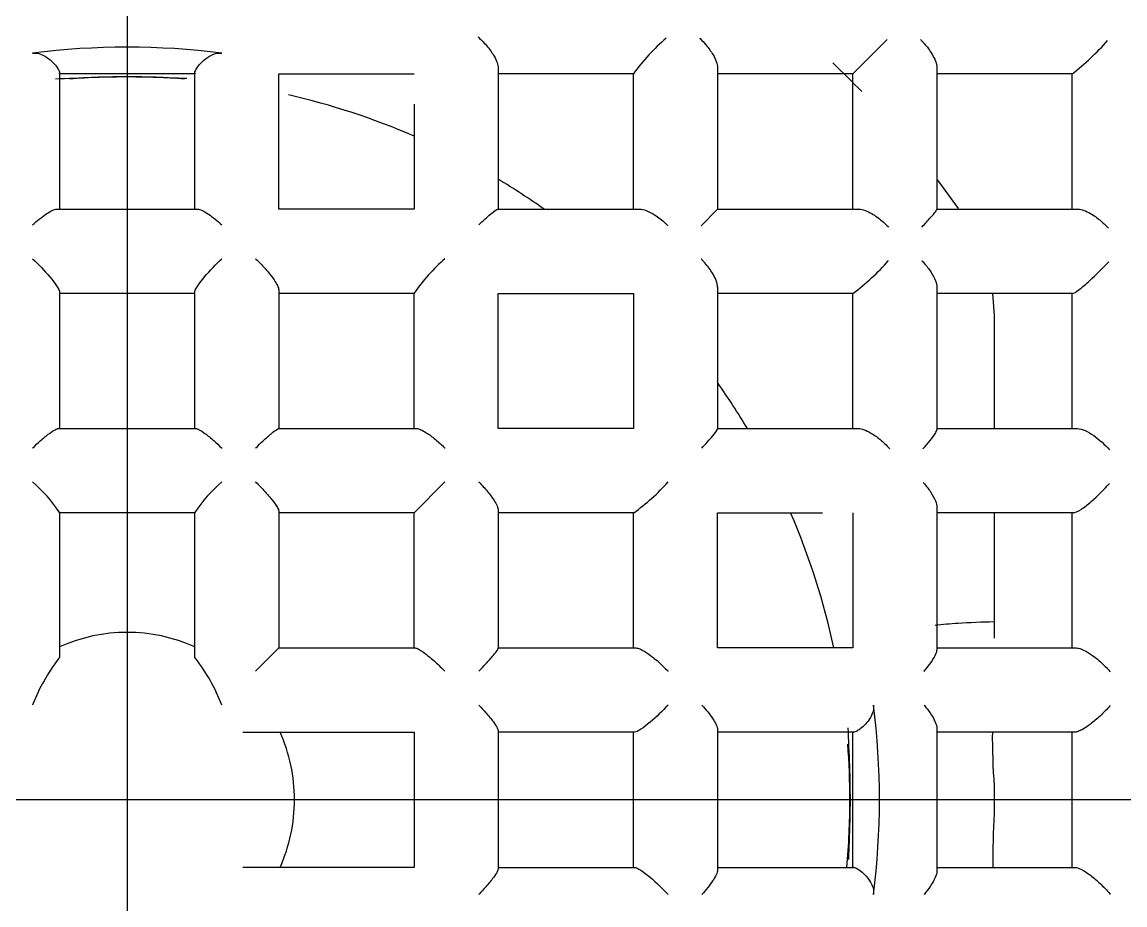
# Model space of a CAD drawing. Header units: millimetres. Extents: x -60 to 7633, y -2614 to 2146.
# Drawn here: x 3554.359 to 3558.683, y -2346.878 to -2343.417 of the extents above; entities that cross this region are included whole.
import ezdxf
from ezdxf.lldxf.tags import DXFTag

# ---------------------------------------------------------------- set-up
doc = ezdxf.new("R2010")
doc.units = ezdxf.units.MM
doc.layers.get('0').update_dxf_attribs({"color": 250})
tags = doc.linetypes.add('CENTER2', pattern=[28.575, 19.05, -3.175, 3.175, -3.175]).pattern_tags.tags
tags[10:11] = [DXFTag(74, 4), DXFTag(75, 0), DXFTag(340, '0'), DXFTag(46, 0.0), DXFTag(50, 0.0), DXFTag(44, 0.0), DXFTag(45, 0.0)]
tags[8:9] = [DXFTag(74, 4), DXFTag(75, 0), DXFTag(340, '0'), DXFTag(46, 0.0), DXFTag(50, 0.0), DXFTag(44, 0.0), DXFTag(45, 0.0)]
tags[6:7] = [DXFTag(74, 4), DXFTag(75, 0), DXFTag(340, '0'), DXFTag(46, 0.0), DXFTag(50, 0.0), DXFTag(44, 0.0), DXFTag(45, 0.0)]
tags[4:5] = [DXFTag(74, 4), DXFTag(75, 0), DXFTag(340, '0'), DXFTag(46, 0.0), DXFTag(50, 0.0), DXFTag(44, 0.0), DXFTag(45, 0.0)]

msp = doc.modelspace()

# ---------------------------------------------------------------- linework, layer by layer
at = {"linetype": 'CENTER2'}
for p, q in [((3554.7708, -2326.4654), (3554.7708, -2366.4654)), ((3574.7708, -2346.4654), (3534.7708, -2346.4654))]:
    msp.add_line(p, q, dxfattribs=at)
at = {"linetype": 'Continuous'}
for p, q in [((3557.6158, -2343.6204), (3557.7511, -2343.4851)), ((3556.2258, -2343.5978), (3556.2258, -2343.9015)), ((3557.0858, -2343.5958), (3557.0858, -2344.1504)), ((3557.9458, -2343.5955), (3557.9458, -2344.1511)), ((3554.5058, -2343.6162), (3554.5058, -2344.1504)), ((3554.5058, -2343.6204), (3554.5058, -2343.6162)), ((3555.0358, -2343.6204), (3554.5058, -2343.6204)), ((3555.0358, -2344.1504), (3555.0358, -2343.6162)), ((3555.0358, -2343.6162), (3555.0358, -2343.6204)), ((3555.3658, -2344.1504), (3555.3658, -2343.6204)), ((3555.3658, -2343.6204), (3555.5508, -2343.6204)), ((3555.5508, -2343.6204), (3555.8958, -2343.6204)), ((3556.7558, -2343.6204), (3556.2258, -2343.6204)), ((3556.7558, -2344.1504), (3556.7558, -2343.6196)), ((3557.6158, -2343.6204), (3557.0858, -2343.6204)), ((3557.6158, -2344.1504), (3557.6158, -2343.6204)), ((3558.4763, -2343.6204), (3557.9458, -2343.6204)), ((3558.4758, -2344.1504), (3558.4758, -2343.6204)), ((3555.8958, -2343.7384), (3555.8958, -2344.1504)), ((3556.2258, -2343.9015), (3556.2258, -2344.1504)), ((3554.4956, -2344.1504), (3555.046, -2344.1504)), ((3555.8958, -2344.1504), (3555.3658, -2344.1504)), ((3556.2246, -2344.1504), (3556.6426, -2344.1504)), ((3556.6426, -2344.1504), (3556.7807, -2344.1504)), ((3557.0211, -2344.2151), (3557.0858, -2344.1504)), ((3557.0858, -2344.1504), (3557.6404, -2344.1504)), ((3557.9458, -2344.1504), (3558.4995, -2344.1504)), ((3557.0858, -2344.4555), (3557.0858, -2344.5936)), ((3557.9458, -2344.4563), (3557.9458, -2345.014)), ((3554.5058, -2344.4758), (3554.5058, -2345.0104)), ((3555.0358, -2344.4804), (3554.5058, -2344.4804)), ((3555.0358, -2345.0104), (3555.0358, -2344.4758)), ((3555.3658, -2344.4703), (3555.3658, -2345.0104)), ((3555.8958, -2344.4804), (3555.3658, -2344.4804)), ((3555.8958, -2345.0104), (3555.8958, -2344.4792)), ((3556.2258, -2345.0104), (3556.2258, -2344.4804)), ((3556.2258, -2344.4804), (3556.7558, -2344.4804)), ((3556.7558, -2344.4804), (3556.7558, -2345.0104)), ((3557.6166, -2344.4804), (3557.0858, -2344.4804)), ((3557.6158, -2345.0104), (3557.6158, -2344.4804)), ((3558.4781, -2344.4804), (3557.9458, -2344.4804)), ((3558.164, -2344.4804), (3558.1708, -2344.5654)), ((3558.4758, -2345.0104), (3558.4758, -2344.4804)), ((3557.0858, -2344.5936), (3557.0858, -2345.0116)), ((3558.1708, -2344.5654), (3558.1708, -2345.0108)), ((3554.5014, -2345.0104), (3555.0402, -2345.0104)), ((3555.3647, -2345.0104), (3555.9057, -2345.0104)), ((3556.7558, -2345.0104), (3556.2258, -2345.0104)), ((3557.0858, -2345.0104), (3557.3348, -2345.0104)), ((3557.3348, -2345.0104), (3557.6384, -2345.0104)), ((3557.9458, -2345.0104), (3558.497, -2345.0104)), ((3555.8958, -2345.3404), (3556.0169, -2345.2193)), ((3557.9458, -2345.3191), (3557.9458, -2345.8795)), ((3554.5058, -2345.3393), (3554.5058, -2345.9078)), ((3555.0358, -2345.3404), (3554.5058, -2345.3404)), ((3555.0358, -2345.9078), (3555.0358, -2345.3393)), ((3555.3658, -2345.336), (3555.3658, -2345.8704)), ((3555.8958, -2345.3404), (3555.3658, -2345.3404)), ((3555.8958, -2345.8704), (3555.8958, -2345.3404)), ((3556.2258, -2345.3305), (3556.2258, -2345.8716)), ((3556.757, -2345.3404), (3556.2258, -2345.3404)), ((3556.7558, -2345.8704), (3556.7558, -2345.3404)), ((3557.0858, -2345.3404), (3557.4978, -2345.3404)), ((3557.0858, -2345.8704), (3557.0858, -2345.3404)), ((3557.6158, -2345.3404), (3557.6158, -2345.6854)), ((3558.4818, -2345.3404), (3557.9458, -2345.3404)), ((3558.1708, -2345.3409), (3558.1708, -2345.7682)), ((3558.4758, -2345.8704), (3558.4758, -2345.3404)), ((3557.6158, -2345.6854), (3557.6158, -2345.8704)), ((3558.1708, -2345.7682), (3558.1708, -2345.8324)), ((3555.2743, -2345.9619), (3555.3658, -2345.8704)), ((3555.3658, -2345.8704), (3555.9002, -2345.8704)), ((3556.2258, -2345.8704), (3556.7659, -2345.8704)), ((3557.6158, -2345.8704), (3557.0858, -2345.8704)), ((3557.9458, -2345.8704), (3558.4926, -2345.8704)), ((3554.5058, -2345.9078), (3554.5033, -2345.9107)), ((3557.0858, -2346.1903), (3557.0858, -2346.7406)), ((3557.9458, -2346.1845), (3557.9458, -2346.7464)), ((3555.2239, -2346.2004), (3555.8958, -2346.2004)), ((3555.8958, -2346.2004), (3555.8958, -2346.7304)), ((3556.2258, -2346.196), (3556.2258, -2346.7349)), ((3556.7604, -2346.2004), (3556.2258, -2346.2004)), ((3556.7558, -2346.7304), (3556.7558, -2346.2004)), ((3557.6201, -2346.2004), (3557.0858, -2346.2004)), ((3557.6158, -2346.7304), (3557.6158, -2346.2004)), ((3557.6158, -2346.2004), (3557.6201, -2346.2004)), ((3558.4871, -2346.2004), (3557.9458, -2346.2004)), ((3558.4758, -2346.7304), (3558.4758, -2346.2004)), ((3558.1708, -2346.4118), (3558.1708, -2346.5191)), ((3555.8958, -2346.7304), (3555.2239, -2346.7304)), ((3556.2258, -2346.7304), (3556.7604, -2346.7304)), ((3557.0858, -2346.7304), (3557.6201, -2346.7304)), ((3557.6201, -2346.7304), (3557.6158, -2346.7304)), ((3557.9458, -2346.7304), (3558.4871, -2346.7304))]:
    msp.add_line(p, q, dxfattribs=at)
for radius in [32.5, 31.9997, 10.48, 9.28, 6.5, 6]:
    msp.add_circle((3554.7708, -2346.4654), radius, dxfattribs=at)
for centre, radius, start, end in [((3554.7708, -2346.4654), 9.315, 255, 195), ((3557.4474, -2344.1272), 0.8579, 130.9912, 143.7249), ((3557.7826, -2342.7425), 1.1189, 308.3115, 318.0924), ((3554.7708, -2346.4654), 2.95, 82.7695, 97.2305), ((3554.7708, -2346.4654), 4, 43.9416, 46.2197), ((3554.7708, -2346.4654), 2.8341, 85.4445, 94.5555), ((3554.7708, -2346.4654), 2.8341, 66.6124, 77.116), ((3554.7708, -2346.4654), 2.8341, 54.7689, 59.1103), ((3554.7708, -2346.4654), 4, 35.4091, 37.4394), ((3556.5358, -2344.9327), 0.7844, 131.4168, 144.6817), ((3557.109, -2343.7888), 0.8579, 306.2751, 319.0088), ((3554.7708, -2346.4654), 2.8341, 30.8897, 35.2311), ((3553.9816, -2345.6965), 0.6343, 34.2741, 48.7932), ((3555.5599, -2345.6965), 0.6343, 131.2068, 145.7259), ((3556.3035, -2344.7004), 0.7844, 305.3183, 318.5832), ((3554.7708, -2346.4654), 2.8341, 12.1189, 23.3876), ((3554.7708, -2346.4654), 0.6559, 66.1714, 113.8286), ((3555.0675, -2346.351), 0.7156, 142.0333, 158.9836), ((3554.4741, -2346.351), 0.7156, 21.0164, 37.9667), ((3554.7708, -2346.4654), 2.95, 352.7695, 7.2305), ((3554.7708, -2346.4654), 0.6559, 0, 23.8286), ((3560.7019, -2346.2172), 2.5386, 179.5637, 184.3954), ((3554.7708, -2346.4654), 2.8341, 0, 4.4221), ((3554.7708, -2346.4654), 0.6559, 336.1714, 0), ((3554.7708, -2346.4654), 2.8341, 354.6348, 0), ((3561.3909, -2346.7136), 3.226, 176.5424, 180.3072)]:
    msp.add_arc(centre, radius, start, end, dxfattribs=at)
for points, knots in [([(3556.1467, -2343.475), (3556.1472, -2343.4755), (3556.1477, -2343.4759), (3556.1482, -2343.4764), (3556.1607, -2343.4879), (3556.1729, -2343.5007), (3556.1838, -2343.514), (3556.1936, -2343.5259), (3556.2026, -2343.5386), (3556.2097, -2343.551), (3556.2145, -2343.5594), (3556.2185, -2343.5678), (3556.2213, -2343.5757), (3556.2241, -2343.5836), (3556.2258, -2343.5913), (3556.2258, -2343.5978)], [0, 0, 0, 0, 0.012387, 0.012387, 0.012387, 0.330666, 0.330666, 0.330666, 0.616999, 0.616999, 0.616999, 0.807425, 0.807425, 0.807425, 1, 1, 1, 1]), ([(3557.0158, -2343.4805), (3557.0163, -2343.4809), (3557.0168, -2343.4814), (3557.0173, -2343.4819), (3557.0252, -2343.4896), (3557.0329, -2343.4977), (3557.04, -2343.5061), (3557.0507, -2343.5188), (3557.0605, -2343.5322), (3557.0683, -2343.5455), (3557.0735, -2343.5544), (3557.0778, -2343.5633), (3557.0809, -2343.5718), (3557.084, -2343.5804), (3557.0858, -2343.5887), (3557.0858, -2343.5958)], [0, 0, 0, 0, 0.013285, 0.013285, 0.013285, 0.230888, 0.230888, 0.230888, 0.560466, 0.560466, 0.560466, 0.778962, 0.778962, 0.778962, 1, 1, 1, 1]), ([(3557.8819, -2343.4858), (3557.8824, -2343.4863), (3557.8828, -2343.4868), (3557.8833, -2343.4873), (3557.886, -2343.49), (3557.8886, -2343.4928), (3557.8912, -2343.4956), (3557.9033, -2343.5088), (3557.9145, -2343.523), (3557.9235, -2343.5372), (3557.9307, -2343.5484), (3557.9367, -2343.5598), (3557.9406, -2343.5706), (3557.9439, -2343.5795), (3557.9458, -2343.5881), (3557.9458, -2343.5955)], [0, 0, 0, 0, 0.013875, 0.013875, 0.013875, 0.092206, 0.092206, 0.092206, 0.464125, 0.464125, 0.464125, 0.757933, 0.757933, 0.757933, 1, 1, 1, 1]), ([(3554.3995, -2343.5389), (3554.4077, -2343.5379), (3554.4162, -2343.5384), (3554.4241, -2343.5405), (3554.4328, -2343.5427), (3554.4411, -2343.5465), (3554.4487, -2343.551), (3554.4581, -2343.5566), (3554.4666, -2343.5634), (3554.4742, -2343.5704), (3554.4815, -2343.5773), (3554.4881, -2343.5846), (3554.4932, -2343.5913), (3554.4972, -2343.5966), (3554.5004, -2343.6016), (3554.5026, -2343.6059), (3554.5047, -2343.6101), (3554.5058, -2343.6137), (3554.5058, -2343.6162)], [0, 0, 0, 0, 0.147103, 0.147103, 0.147103, 0.307081, 0.307081, 0.307081, 0.503929, 0.503929, 0.503929, 0.697645, 0.697645, 0.697645, 0.848494, 0.848494, 0.848494, 1, 1, 1, 1]), ([(3555.0358, -2343.6162), (3555.0358, -2343.6141), (3555.0366, -2343.6112), (3555.0381, -2343.6077), (3555.04, -2343.6036), (3555.0429, -2343.5987), (3555.0467, -2343.5935), (3555.0514, -2343.5871), (3555.0574, -2343.5802), (3555.0642, -2343.5735), (3555.0725, -2343.5653), (3555.0824, -2343.5572), (3555.0932, -2343.5508), (3555.1004, -2343.5465), (3555.1083, -2343.5429), (3555.1165, -2343.5407), (3555.1247, -2343.5385), (3555.1336, -2343.5378), (3555.1421, -2343.5389)], [0, 0, 0, 0, 0.128708, 0.128708, 0.128708, 0.280875, 0.280875, 0.280875, 0.466677, 0.466677, 0.466677, 0.695794, 0.695794, 0.695794, 0.846753, 0.846753, 0.846753, 1, 1, 1, 1]), ([(3554.4893, -2343.639), (3554.5356, -2343.6377), (3554.586, -2343.6352), (3554.6383, -2343.6334), (3554.6689, -2343.6323), (3554.7004, -2343.6315), (3554.7321, -2343.6311), (3554.759, -2343.6308), (3554.7861, -2343.6309), (3554.8129, -2343.6312), (3554.8671, -2343.6319), (3554.921, -2343.6339), (3554.971, -2343.636), (3554.9826, -2343.6365), (3554.994, -2343.6369), (3555.0052, -2343.6374)], [0.4013062, 0.4013062, 0.4013062, 0.4013062, 0.4558305, 0.4558305, 0.4558305, 0.4873599, 0.4873599, 0.4873599, 0.5140505, 0.5140505, 0.5140505, 0.5684895, 0.5684895, 0.5684895, 0.58104, 0.58104, 0.58104, 0.58104]), ([(3554.3995, -2344.2122), (3554.4173, -2344.1958), (3554.4354, -2344.181), (3554.4694, -2344.1584), (3554.4852, -2344.1504), (3554.4956, -2344.1504)], [0, 0, 0, 0, 0.5, 0.5, 1, 1, 1, 1]), ([(3555.046, -2344.1504), (3555.0563, -2344.1504), (3555.0722, -2344.1584), (3555.1061, -2344.181), (3555.1243, -2344.1958), (3555.1421, -2344.2122)], [0, 0, 0, 0, 0.5, 0.5, 1, 1, 1, 1]), ([(3556.1491, -2344.2122), (3556.1663, -2344.196), (3556.1824, -2344.1814), (3556.2095, -2344.1587), (3556.2208, -2344.1504), (3556.2246, -2344.1504)], [0, 0, 0, 0, 0.5, 0.5, 1, 1, 1, 1]), ([(3556.7807, -2344.1504), (3556.7881, -2344.1504), (3556.7968, -2344.1524), (3556.8057, -2344.1556), (3556.8164, -2344.1596), (3556.8279, -2344.1656), (3556.8392, -2344.1728), (3556.8533, -2344.1818), (3556.8676, -2344.193), (3556.8807, -2344.2051), (3556.8834, -2344.2076), (3556.886, -2344.2101), (3556.8886, -2344.2126), (3556.8891, -2344.2131), (3556.8896, -2344.2136), (3556.8901, -2344.214)], [0, 0, 0, 0, 0.243331, 0.243331, 0.243331, 0.538773, 0.538773, 0.538773, 0.911896, 0.911896, 0.911896, 0.986084, 0.986084, 0.986084, 1, 1, 1, 1]), ([(3557.6404, -2344.1504), (3557.6476, -2344.1504), (3557.6559, -2344.1522), (3557.6644, -2344.1553), (3557.6729, -2344.1584), (3557.6819, -2344.1627), (3557.6907, -2344.1679), (3557.704, -2344.1757), (3557.7175, -2344.1855), (3557.7301, -2344.1962), (3557.7385, -2344.2033), (3557.7466, -2344.211), (3557.7543, -2344.2189), (3557.7548, -2344.2194), (3557.7553, -2344.2199), (3557.7557, -2344.2204)], [0, 0, 0, 0, 0.221038, 0.221038, 0.221038, 0.439534, 0.439534, 0.439534, 0.769112, 0.769112, 0.769112, 0.986715, 0.986715, 0.986715, 1, 1, 1, 1]), ([(3557.8864, -2344.2212), (3557.8868, -2344.2208), (3557.8872, -2344.2204), (3557.8876, -2344.2199), (3557.9001, -2344.2068), (3557.9116, -2344.1943), (3557.9211, -2344.1835), (3557.9291, -2344.1744), (3557.936, -2344.1663), (3557.9404, -2344.1603), (3557.9437, -2344.1559), (3557.9458, -2344.1525), (3557.9458, -2344.1511)], [0, 0, 0, 0, 0.012871, 0.012871, 0.012871, 0.414745, 0.414745, 0.414745, 0.752296, 0.752296, 0.752296, 1, 1, 1, 1]), ([(3558.4995, -2344.1504), (3558.5063, -2344.1504), (3558.5143, -2344.1521), (3558.5225, -2344.1551), (3558.5307, -2344.158), (3558.5394, -2344.1622), (3558.548, -2344.1671), (3558.5608, -2344.1746), (3558.5739, -2344.1839), (3558.5862, -2344.1941), (3558.5972, -2344.2033), (3558.6078, -2344.2134), (3558.6176, -2344.2238), (3558.6181, -2344.2243), (3558.6185, -2344.2248), (3558.619, -2344.2253)], [0, 0, 0, 0, 0.205092, 0.205092, 0.205092, 0.407853, 0.407853, 0.407853, 0.713792, 0.713792, 0.713792, 0.987216, 0.987216, 0.987216, 1, 1, 1, 1]), ([(3554.3995, -2344.3445), (3554.4226, -2344.3661), (3554.4464, -2344.3907), (3554.4878, -2344.4398), (3554.5058, -2344.4657), (3554.5058, -2344.4758)], [0, 0, 0, 0, 0.5, 0.5, 1, 1, 1, 1]), ([(3555.0358, -2344.4758), (3555.0358, -2344.4657), (3555.0538, -2344.4398), (3555.0951, -2344.3907), (3555.119, -2344.3661), (3555.1421, -2344.3445)], [0, 0, 0, 0, 0.5, 0.5, 1, 1, 1, 1]), ([(3555.2743, -2344.3445), (3555.2748, -2344.3449), (3555.2753, -2344.3454), (3555.2758, -2344.3458), (3555.2813, -2344.3511), (3555.2869, -2344.3566), (3555.2924, -2344.3621), (3555.3053, -2344.3754), (3555.318, -2344.3896), (3555.3293, -2344.4037), (3555.3377, -2344.4143), (3555.3455, -2344.4251), (3555.3517, -2344.4352), (3555.3559, -2344.4421), (3555.3594, -2344.4488), (3555.3619, -2344.4548), (3555.3644, -2344.4608), (3555.3658, -2344.4662), (3555.3658, -2344.4703)], [0, 0, 0, 0, 0.011206, 0.011206, 0.011206, 0.140384, 0.140384, 0.140384, 0.451114, 0.451114, 0.451114, 0.683805, 0.683805, 0.683805, 0.841079, 0.841079, 0.841079, 1, 1, 1, 1]), ([(3557.0858, -2344.4555), (3557.0858, -2344.4481), (3557.0839, -2344.4394), (3557.0806, -2344.4306), (3557.0766, -2344.4198), (3557.0706, -2344.4083), (3557.0634, -2344.397), (3557.0544, -2344.3829), (3557.0432, -2344.3687), (3557.0311, -2344.3555), (3557.0286, -2344.3528), (3557.0261, -2344.3502), (3557.0236, -2344.3476), (3557.0231, -2344.3471), (3557.0227, -2344.3466), (3557.0222, -2344.3462)], [0, 0, 0, 0, 0.243331, 0.243331, 0.243331, 0.538773, 0.538773, 0.538773, 0.911896, 0.911896, 0.911896, 0.986084, 0.986084, 0.986084, 1, 1, 1, 1]), ([(3557.8872, -2344.3524), (3557.8876, -2344.3529), (3557.8881, -2344.3533), (3557.8885, -2344.3538), (3557.8908, -2344.3562), (3557.893, -2344.3586), (3557.8951, -2344.3611), (3557.9052, -2344.3724), (3557.9144, -2344.3844), (3557.9222, -2344.3962), (3557.9298, -2344.4079), (3557.9361, -2344.4198), (3557.9403, -2344.431), (3557.9438, -2344.44), (3557.9458, -2344.4488), (3557.9458, -2344.4563)], [0, 0, 0, 0, 0.014439, 0.014439, 0.014439, 0.084142, 0.084142, 0.084142, 0.412864, 0.412864, 0.412864, 0.736618, 0.736618, 0.736618, 1, 1, 1, 1]), ([(3558.4781, -2344.4804), (3558.482, -2344.4804), (3558.4916, -2344.4748), (3558.516, -2344.4564), (3558.5302, -2344.4442), (3558.5714, -2344.4067), (3558.5975, -2344.3804), (3558.6196, -2344.3564)], [0, 0, 0, 0, 0.25, 0.25, 0.5, 0.5, 1, 1, 1, 1]), ([(3554.3995, -2345.0871), (3554.4, -2345.0866), (3554.4004, -2345.0861), (3554.4009, -2345.0857), (3554.4105, -2345.0764), (3554.4203, -2345.0673), (3554.4298, -2345.0589), (3554.4422, -2345.048), (3554.4546, -2345.0378), (3554.4658, -2345.0295), (3554.4741, -2345.0235), (3554.4819, -2345.0183), (3554.4884, -2345.0149), (3554.4937, -2345.0121), (3554.4983, -2345.0104), (3554.5014, -2345.0104)], [0, 0, 0, 0, 0.012145, 0.012145, 0.012145, 0.254727, 0.254727, 0.254727, 0.572883, 0.572883, 0.572883, 0.807089, 0.807089, 0.807089, 1, 1, 1, 1]), ([(3555.0402, -2345.0104), (3555.0433, -2345.0104), (3555.0478, -2345.0121), (3555.0532, -2345.0149), (3555.0597, -2345.0183), (3555.0675, -2345.0235), (3555.0758, -2345.0295), (3555.087, -2345.0378), (3555.0994, -2345.048), (3555.1118, -2345.0589), (3555.1213, -2345.0673), (3555.131, -2345.0764), (3555.1406, -2345.0857), (3555.1411, -2345.0861), (3555.1416, -2345.0866), (3555.1421, -2345.0871)], [0, 0, 0, 0, 0.192911, 0.192911, 0.192911, 0.427117, 0.427117, 0.427117, 0.745273, 0.745273, 0.745273, 0.987855, 0.987855, 0.987855, 1, 1, 1, 1]), ([(3555.2743, -2345.0871), (3555.2748, -2345.0866), (3555.2753, -2345.0862), (3555.2757, -2345.0857), (3555.2852, -2345.0765), (3555.2946, -2345.0675), (3555.3036, -2345.0591), (3555.3156, -2345.0481), (3555.3271, -2345.0378), (3555.3371, -2345.0294), (3555.3443, -2345.0234), (3555.3509, -2345.0183), (3555.3559, -2345.0149), (3555.36, -2345.0121), (3555.3631, -2345.0104), (3555.3647, -2345.0104)], [0, 0, 0, 0, 0.011984, 0.011984, 0.011984, 0.253742, 0.253742, 0.253742, 0.576155, 0.576155, 0.576155, 0.809668, 0.809668, 0.809668, 1, 1, 1, 1]), ([(3555.9057, -2345.0104), (3555.9102, -2345.0104), (3555.9161, -2345.0121), (3555.9226, -2345.0149), (3555.9291, -2345.0178), (3555.9363, -2345.0218), (3555.9437, -2345.0265), (3555.9553, -2345.0338), (3555.9676, -2345.0431), (3555.9798, -2345.0532), (3555.9918, -2345.0632), (3556.0039, -2345.0742), (3556.0155, -2345.0857), (3556.016, -2345.0861), (3556.0164, -2345.0866), (3556.0169, -2345.0871)], [0, 0, 0, 0, 0.195651, 0.195651, 0.195651, 0.388877, 0.388877, 0.388877, 0.690269, 0.690269, 0.690269, 0.987679, 0.987679, 0.987679, 1, 1, 1, 1]), ([(3557.024, -2345.0871), (3557.0403, -2345.0699), (3557.0549, -2345.0538), (3557.0775, -2345.0267), (3557.0858, -2345.0154), (3557.0858, -2345.0116)], [0, 0, 0, 0, 0.5, 0.5, 1, 1, 1, 1]), ([(3557.6384, -2345.0104), (3557.6449, -2345.0104), (3557.6526, -2345.0121), (3557.6605, -2345.0149), (3557.6684, -2345.0177), (3557.6768, -2345.0217), (3557.6852, -2345.0265), (3557.6976, -2345.0336), (3557.7103, -2345.0426), (3557.7223, -2345.0524), (3557.7356, -2345.0633), (3557.7483, -2345.0755), (3557.7599, -2345.0881), (3557.7603, -2345.0886), (3557.7608, -2345.089), (3557.7612, -2345.0895)], [0, 0, 0, 0, 0.192575, 0.192575, 0.192575, 0.383001, 0.383001, 0.383001, 0.669334, 0.669334, 0.669334, 0.987613, 0.987613, 0.987613, 1, 1, 1, 1]), ([(3557.8915, -2345.0903), (3557.8919, -2345.0898), (3557.8923, -2345.0894), (3557.8927, -2345.0889), (3557.9025, -2345.0781), (3557.9115, -2345.0675), (3557.9193, -2345.0577), (3557.9279, -2345.0468), (3557.9353, -2345.0366), (3557.94, -2345.0284), (3557.9436, -2345.0223), (3557.9458, -2345.0172), (3557.9458, -2345.014)], [0, 0, 0, 0, 0.013599, 0.013599, 0.013599, 0.348461, 0.348461, 0.348461, 0.723844, 0.723844, 0.723844, 1, 1, 1, 1]), ([(3558.497, -2345.0104), (3558.5143, -2345.0104), (3558.5386, -2345.0223), (3558.5832, -2345.0536), (3558.6047, -2345.0732), (3558.6229, -2345.0937)], [0, 0, 0, 0, 0.5, 0.5, 1, 1, 1, 1]), ([(3555.2743, -2345.2193), (3555.2748, -2345.2198), (3555.2753, -2345.2203), (3555.2758, -2345.2207), (3555.2814, -2345.2262), (3555.2869, -2345.2319), (3555.2924, -2345.2376), (3555.3055, -2345.2511), (3555.3182, -2345.2652), (3555.3295, -2345.2786), (3555.3379, -2345.2887), (3555.3456, -2345.2987), (3555.3518, -2345.3077), (3555.356, -2345.3137), (3555.3595, -2345.3194), (3555.3619, -2345.3242), (3555.3644, -2345.3291), (3555.3658, -2345.3332), (3555.3658, -2345.336)], [0, 0, 0, 0, 0.011148, 0.011148, 0.011148, 0.141137, 0.141137, 0.141137, 0.453835, 0.453835, 0.453835, 0.686417, 0.686417, 0.686417, 0.84237, 0.84237, 0.84237, 1, 1, 1, 1]), ([(3556.1491, -2345.2193), (3556.1496, -2345.2198), (3556.1501, -2345.2203), (3556.1506, -2345.2207), (3556.162, -2345.2323), (3556.173, -2345.2444), (3556.183, -2345.2564), (3556.1931, -2345.2686), (3556.2024, -2345.2809), (3556.2097, -2345.2925), (3556.2144, -2345.2999), (3556.2185, -2345.3071), (3556.2213, -2345.3136), (3556.2241, -2345.3201), (3556.2258, -2345.326), (3556.2258, -2345.3305)], [0, 0, 0, 0, 0.012321, 0.012321, 0.012321, 0.309731, 0.309731, 0.309731, 0.611123, 0.611123, 0.611123, 0.804349, 0.804349, 0.804349, 1, 1, 1, 1]), ([(3557.8922, -2345.2219), (3557.8927, -2345.2224), (3557.8931, -2345.2229), (3557.8936, -2345.2234), (3557.9036, -2345.2347), (3557.9128, -2345.2465), (3557.9206, -2345.2581), (3557.9287, -2345.2702), (3557.9356, -2345.2825), (3557.9401, -2345.2939), (3557.9436, -2345.303), (3557.9458, -2345.3118), (3557.9458, -2345.3191)], [0, 0, 0, 0, 0.014879, 0.014879, 0.014879, 0.355722, 0.355722, 0.355722, 0.713857, 0.713857, 0.713857, 1, 1, 1, 1]), ([(3558.4818, -2345.3404), (3558.4878, -2345.3404), (3558.4986, -2345.3354), (3558.5237, -2345.319), (3558.5375, -2345.3082), (3558.5774, -2345.274), (3558.6025, -2345.2487), (3558.6234, -2345.2251)], [0, 0, 0, 0, 0.25, 0.25, 0.5, 0.5, 1, 1, 1, 1]), ([(3558.1708, -2345.7682), (3558.1219, -2345.7694), (3558.0743, -2345.7712), (3558.029, -2345.7741), (3557.9981, -2345.7762), (3557.9681, -2345.7787), (3557.9394, -2345.7821)], [0, 0, 0, 0, 0.0528072, 0.0528072, 0.0528072, 0.08886196, 0.08886196, 0.08886196, 0.08886196]), ([(3555.9002, -2345.8704), (3555.903, -2345.8704), (3555.9071, -2345.8718), (3555.912, -2345.8743), (3555.9168, -2345.8767), (3555.9225, -2345.8803), (3555.9286, -2345.8844), (3555.9375, -2345.8906), (3555.9475, -2345.8984), (3555.9576, -2345.9068), (3555.9711, -2345.918), (3555.9851, -2345.9308), (3555.9987, -2345.9438), (3556.0043, -2345.9493), (3556.01, -2345.9549), (3556.0155, -2345.9605), (3556.016, -2345.9609), (3556.0164, -2345.9614), (3556.0169, -2345.9619)], [0, 0, 0, 0, 0.15763, 0.15763, 0.15763, 0.313583, 0.313583, 0.313583, 0.546165, 0.546165, 0.546165, 0.858863, 0.858863, 0.858863, 0.988852, 0.988852, 0.988852, 1, 1, 1, 1]), ([(3556.1491, -2345.9619), (3556.1496, -2345.9614), (3556.1501, -2345.961), (3556.1505, -2345.9605), (3556.1598, -2345.951), (3556.1687, -2345.9416), (3556.1771, -2345.9326), (3556.1882, -2345.9206), (3556.1984, -2345.9091), (3556.2068, -2345.8991), (3556.2128, -2345.8919), (3556.218, -2345.8854), (3556.2214, -2345.8803), (3556.2241, -2345.8763), (3556.2258, -2345.8731), (3556.2258, -2345.8716)], [0, 0, 0, 0, 0.011984, 0.011984, 0.011984, 0.253742, 0.253742, 0.253742, 0.576155, 0.576155, 0.576155, 0.809668, 0.809668, 0.809668, 1, 1, 1, 1]), ([(3556.7659, -2345.8704), (3556.77, -2345.8704), (3556.7755, -2345.8718), (3556.7815, -2345.8743), (3556.7874, -2345.8768), (3556.7941, -2345.8803), (3556.801, -2345.8846), (3556.8111, -2345.8908), (3556.8219, -2345.8985), (3556.8325, -2345.907), (3556.8467, -2345.9182), (3556.8609, -2345.9309), (3556.8741, -2345.9439), (3556.8797, -2345.9493), (3556.8851, -2345.9549), (3556.8904, -2345.9605), (3556.8908, -2345.9609), (3556.8913, -2345.9614), (3556.8917, -2345.9619)], [0, 0, 0, 0, 0.158921, 0.158921, 0.158921, 0.316195, 0.316195, 0.316195, 0.548886, 0.548886, 0.548886, 0.859616, 0.859616, 0.859616, 0.988794, 0.988794, 0.988794, 1, 1, 1, 1]), ([(3557.8951, -2345.9625), (3557.8956, -2345.962), (3557.896, -2345.9616), (3557.8964, -2345.9611), (3557.9044, -2345.9517), (3557.9119, -2345.9424), (3557.9185, -2345.9334), (3557.9274, -2345.9212), (3557.9349, -2345.9095), (3557.9398, -2345.8993), (3557.9435, -2345.8916), (3557.9458, -2345.8847), (3557.9458, -2345.8795)], [0, 0, 0, 0, 0.014404, 0.014404, 0.014404, 0.30435, 0.30435, 0.30435, 0.701174, 0.701174, 0.701174, 1, 1, 1, 1]), ([(3558.4926, -2345.8704), (3558.4978, -2345.8704), (3558.5042, -2345.8718), (3558.511, -2345.8742), (3558.5177, -2345.8767), (3558.525, -2345.8802), (3558.5324, -2345.8844), (3558.5431, -2345.8904), (3558.5542, -2345.898), (3558.5648, -2345.9062), (3558.579, -2345.9173), (3558.593, -2345.9298), (3558.6056, -2345.9426), (3558.6121, -2345.9492), (3558.6183, -2345.9558), (3558.6241, -2345.9625), (3558.6245, -2345.963), (3558.6249, -2345.9635), (3558.6254, -2345.964)], [0, 0, 0, 0, 0.155205, 0.155205, 0.155205, 0.308904, 0.308904, 0.308904, 0.533174, 0.533174, 0.533174, 0.835895, 0.835895, 0.835895, 0.988895, 0.988895, 0.988895, 1, 1, 1, 1]), ([(3556.1491, -2346.0941), (3556.1496, -2346.0946), (3556.1501, -2346.0951), (3556.1505, -2346.0956), (3556.1599, -2346.1052), (3556.1689, -2346.1149), (3556.1773, -2346.1244), (3556.1883, -2346.1369), (3556.1984, -2346.1492), (3556.2067, -2346.1604), (3556.2128, -2346.1687), (3556.2179, -2346.1765), (3556.2213, -2346.183), (3556.2241, -2346.1884), (3556.2258, -2346.193), (3556.2258, -2346.196)], [0, 0, 0, 0, 0.012145, 0.012145, 0.012145, 0.254727, 0.254727, 0.254727, 0.572883, 0.572883, 0.572883, 0.807089, 0.807089, 0.807089, 1, 1, 1, 1]), ([(3556.8917, -2346.0941), (3556.8702, -2346.1172), (3556.8455, -2346.1411), (3556.7964, -2346.1825), (3556.7705, -2346.2004), (3556.7604, -2346.2004)], [0, 0, 0, 0, 0.5, 0.5, 1, 1, 1, 1]), ([(3557.024, -2346.0941), (3557.0405, -2346.112), (3557.0552, -2346.1301), (3557.0779, -2346.164), (3557.0858, -2346.1799), (3557.0858, -2346.1903)], [0, 0, 0, 0, 0.5, 0.5, 1, 1, 1, 1]), ([(3557.6973, -2346.0941), (3557.6984, -2346.1023), (3557.6978, -2346.1108), (3557.6958, -2346.1188), (3557.6936, -2346.1275), (3557.6897, -2346.1358), (3557.6852, -2346.1434), (3557.6796, -2346.1527), (3557.6728, -2346.1613), (3557.6658, -2346.1688), (3557.6589, -2346.1762), (3557.6516, -2346.1827), (3557.6449, -2346.1878), (3557.6397, -2346.1919), (3557.6346, -2346.1951), (3557.6304, -2346.1972), (3557.6261, -2346.1994), (3557.6225, -2346.2004), (3557.6201, -2346.2004)], [0, 0, 0, 0, 0.147103, 0.147103, 0.147103, 0.307081, 0.307081, 0.307081, 0.503929, 0.503929, 0.503929, 0.697645, 0.697645, 0.697645, 0.848494, 0.848494, 0.848494, 1, 1, 1, 1]), ([(3557.8954, -2346.0945), (3557.8959, -2346.095), (3557.8963, -2346.0955), (3557.8967, -2346.096), (3557.9049, -2346.1056), (3557.9125, -2346.1153), (3557.9191, -2346.1249), (3557.9278, -2346.1373), (3557.9351, -2346.1497), (3557.9398, -2346.1609), (3557.9435, -2346.1697), (3557.9458, -2346.1779), (3557.9458, -2346.1845)], [0, 0, 0, 0, 0.014928, 0.014928, 0.014928, 0.309349, 0.309349, 0.309349, 0.6978, 0.6978, 0.6978, 1, 1, 1, 1]), ([(3558.6256, -2346.0957), (3558.6252, -2346.0961), (3558.6247, -2346.0966), (3558.6243, -2346.0971), (3558.6127, -2346.1105), (3558.5995, -2346.1242), (3558.5856, -2346.1373), (3558.5736, -2346.1485), (3558.5608, -2346.1596), (3558.5479, -2346.1693), (3558.5387, -2346.1763), (3558.5293, -2346.1828), (3558.5203, -2346.188), (3558.5138, -2346.1918), (3558.5075, -2346.195), (3558.5018, -2346.1971), (3558.4962, -2346.1993), (3558.4911, -2346.2004), (3558.4871, -2346.2004)], [0, 0, 0, 0, 0.010244, 0.010244, 0.010244, 0.304469, 0.304469, 0.304469, 0.556853, 0.556853, 0.556853, 0.737297, 0.737297, 0.737297, 0.868182, 0.868182, 0.868182, 1, 1, 1, 1]), ([(3557.5972, -2346.184), (3557.5985, -2346.2302), (3557.6011, -2346.2806), (3557.6029, -2346.3329), (3557.6039, -2346.3635), (3557.6047, -2346.3951), (3557.6051, -2346.4268), (3557.6054, -2346.4536), (3557.6054, -2346.4807), (3557.605, -2346.5076), (3557.6044, -2346.5617), (3557.6023, -2346.6157), (3557.6002, -2346.6657), (3557.5998, -2346.6772), (3557.5993, -2346.6886), (3557.5988, -2346.6998)], [0.4013062, 0.4013062, 0.4013062, 0.4013062, 0.4558305, 0.4558305, 0.4558305, 0.4873599, 0.4873599, 0.4873599, 0.5140505, 0.5140505, 0.5140505, 0.5684895, 0.5684895, 0.5684895, 0.58104, 0.58104, 0.58104, 0.58104]), ([(3556.2258, -2346.7349), (3556.2258, -2346.7379), (3556.2241, -2346.7425), (3556.2213, -2346.7478), (3556.2179, -2346.7543), (3556.2128, -2346.7622), (3556.2067, -2346.7704), (3556.1984, -2346.7816), (3556.1883, -2346.794), (3556.1773, -2346.8064), (3556.1689, -2346.816), (3556.1599, -2346.8257), (3556.1505, -2346.8353), (3556.1501, -2346.8358), (3556.1496, -2346.8362), (3556.1491, -2346.8367)], [0, 0, 0, 0, 0.192911, 0.192911, 0.192911, 0.427117, 0.427117, 0.427117, 0.745273, 0.745273, 0.745273, 0.987855, 0.987855, 0.987855, 1, 1, 1, 1]), ([(3556.7604, -2346.7304), (3556.7705, -2346.7304), (3556.7964, -2346.7484), (3556.8455, -2346.7898), (3556.8702, -2346.8137), (3556.8917, -2346.8367)], [0, 0, 0, 0, 0.5, 0.5, 1, 1, 1, 1]), ([(3557.0858, -2346.7406), (3557.0858, -2346.751), (3557.0779, -2346.7668), (3557.0552, -2346.8008), (3557.0405, -2346.8189), (3557.024, -2346.8367)], [0, 0, 0, 0, 0.5, 0.5, 1, 1, 1, 1]), ([(3557.6201, -2346.7304), (3557.6222, -2346.7304), (3557.6251, -2346.7312), (3557.6285, -2346.7328), (3557.6326, -2346.7346), (3557.6375, -2346.7376), (3557.6427, -2346.7414), (3557.6491, -2346.746), (3557.656, -2346.752), (3557.6627, -2346.7588), (3557.6709, -2346.7672), (3557.679, -2346.777), (3557.6854, -2346.7879), (3557.6897, -2346.7951), (3557.6933, -2346.8029), (3557.6955, -2346.8111), (3557.6977, -2346.8194), (3557.6984, -2346.8282), (3557.6973, -2346.8367)], [0, 0, 0, 0, 0.128708, 0.128708, 0.128708, 0.280875, 0.280875, 0.280875, 0.466677, 0.466677, 0.466677, 0.695794, 0.695794, 0.695794, 0.846753, 0.846753, 0.846753, 1, 1, 1, 1]), ([(3557.9458, -2346.7464), (3557.9458, -2346.753), (3557.9435, -2346.7612), (3557.9398, -2346.7699), (3557.9351, -2346.7811), (3557.9278, -2346.7935), (3557.9191, -2346.806), (3557.9125, -2346.8155), (3557.9049, -2346.8253), (3557.8967, -2346.8349), (3557.8963, -2346.8354), (3557.8959, -2346.8358), (3557.8954, -2346.8363)], [0, 0, 0, 0, 0.3022, 0.3022, 0.3022, 0.690651, 0.690651, 0.690651, 0.985072, 0.985072, 0.985072, 1, 1, 1, 1]), ([(3558.4871, -2346.7304), (3558.4911, -2346.7304), (3558.4962, -2346.7316), (3558.5018, -2346.7338), (3558.5075, -2346.7359), (3558.5138, -2346.7391), (3558.5203, -2346.7429), (3558.5293, -2346.748), (3558.5387, -2346.7545), (3558.5479, -2346.7615), (3558.5608, -2346.7713), (3558.5736, -2346.7823), (3558.5856, -2346.7935), (3558.5995, -2346.8066), (3558.6127, -2346.8204), (3558.6243, -2346.8338), (3558.6247, -2346.8343), (3558.6252, -2346.8347), (3558.6256, -2346.8352)], [0, 0, 0, 0, 0.131818, 0.131818, 0.131818, 0.262703, 0.262703, 0.262703, 0.443147, 0.443147, 0.443147, 0.695531, 0.695531, 0.695531, 0.989756, 0.989756, 0.989756, 1, 1, 1, 1])]:
    msp.add_open_spline(points, degree=3, knots=knots, dxfattribs=at)
msp.add_open_spline([(3555.0382, -2345.9107), (3555.0366, -2345.9094), (3555.0358, -2345.9084), (3555.0358, -2345.9078)], degree=3, dxfattribs=at)

doc.saveas('drawing.dxf')
